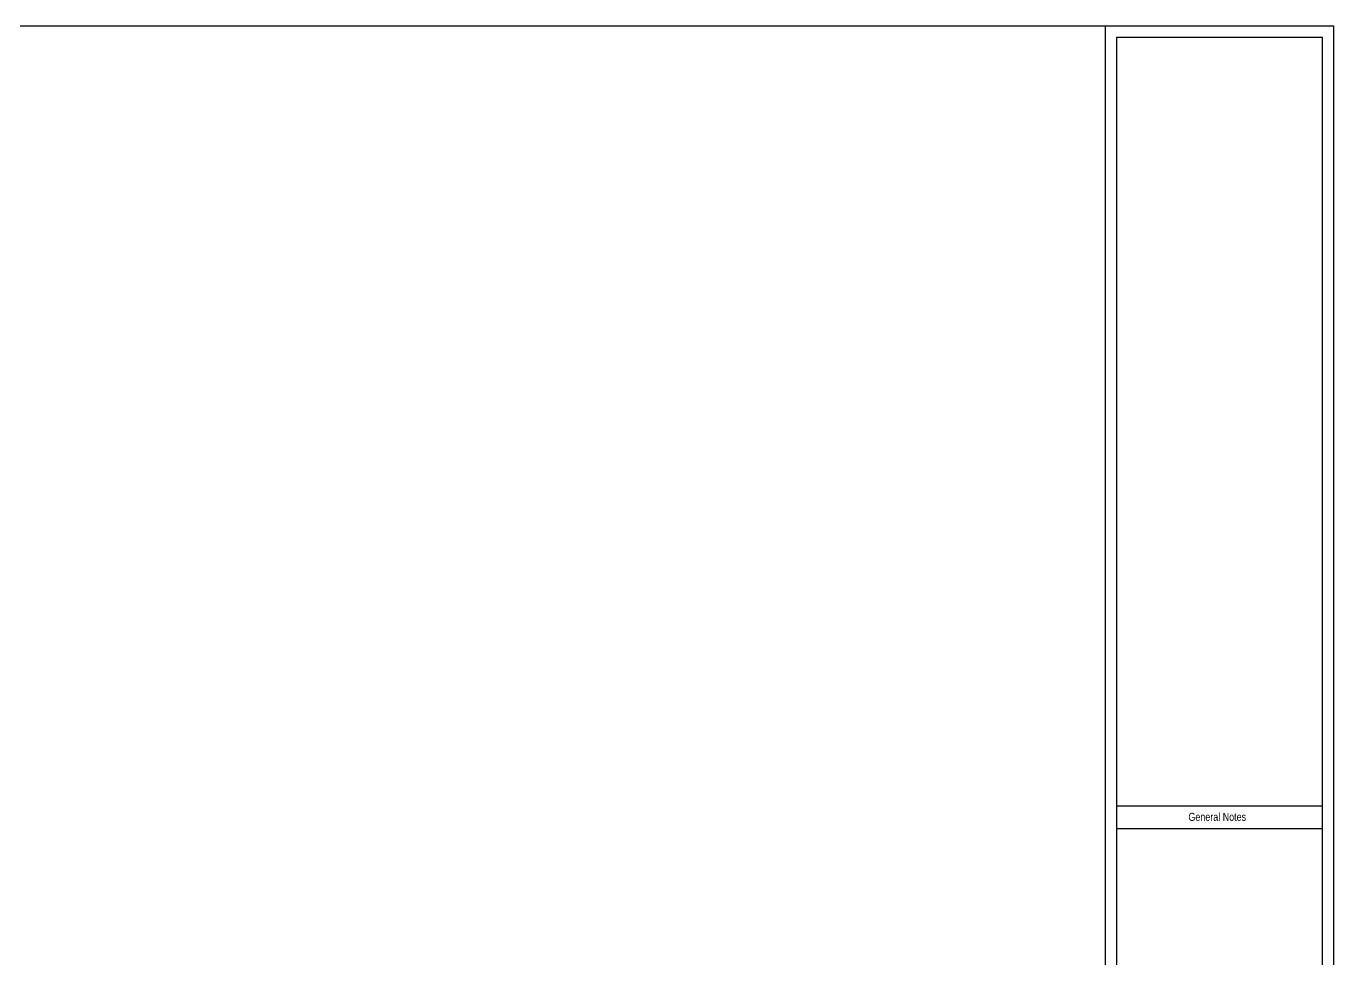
# Paper-space layout 'A0' of a CAD drawing. Header units: millimetres. Extents: x 31 to 1175, y 11 to 827.
# Drawn here: x 603 to 1175, y 419 to 827 of the extents above; entities that cross this region are included whole.
import ezdxf
from ezdxf.enums import TextEntityAlignment as Align

# ---------------------------------------------------------------- set-up
doc = ezdxf.new("R2010")
doc.units = ezdxf.units.MM
doc.layers.add('G-ANNOTATIONS', color=1, linetype='Continuous', lineweight=9)
doc.layers.add('G-BORDER', color=4, linetype='Continuous', lineweight=25)
doc.styles.add('Title Block (1)', font='arial.ttf', dxfattribs={"width": 0.8, "height": 2})
doc.styles.add('Title Block (2)', font='arial.ttf', dxfattribs={"width": 0.8, "height": 3.5})

# ---------------------------------------------------------------- blocks, each defined once
blk = doc.blocks.new('A0 border and title block')
at = {"layer": 'G-BORDER'}
for points in [[(32, 12), (1176, 12), (1176, 828), (32, 828)], [(1076, 12), (1176, 12), (1176, 828), (1076, 828)], [(1081, 130), (1171, 130), (1171, 823), (1081, 823)]]:
    blk.add_lwpolyline(points, close=True, dxfattribs=at)
for points in [[(1081, 487), (1171, 487)], [(1081, 477), (1171, 477)]]:
    blk.add_lwpolyline(points, dxfattribs=at)
at = {"layer": 'G-ANNOTATIONS', "style": 'Title Block (2)', "width": 0.8}
blk.add_text('General Notes', height=3.5, dxfattribs=at).set_placement((1125, 482.11), align=Align.MIDDLE_CENTER)
at = {"layer": 'G-ANNOTATIONS', "style": 'Title Block (1)', "width": 0.8}
for tag, p in [('REVISION3', (1096, 165)), ('REVISION2', (1096, 155)), ('REVISION1', (1096, 145))]:
    blk.add_attdef(tag, text='', height=2, dxfattribs=at).set_placement(p, align=Align.MIDDLE_LEFT)
at = {"layer": 'G-ANNOTATIONS', "width": 0.8}
for tag, height, style, p in [('DATE3', 2, 'Title Block (1)', (1161, 165)), ('DATE2', 2, 'Title Block (1)', (1161, 155)), ('DATE1', 2, 'Title Block (1)', (1161, 145)), ('PROJECTNAME', 7, 'Title Block (2)', (1126, 112.5)), ('STREET', 3.5, 'Title Block (2)', (1126, 100)), ('CITY', 3.5, 'Title Block (2)', (1126, 90)), ('DRAWINGTITLE', 7, 'Title Block (2)', (1126, 71.5)), ('YOURNAME', 3.5, 'Title Block (2)', (1108.5, 58)), ('COURSE_NO', 3.5, 'Title Block (2)', (1153.5, 58)), ('DATE', 3.5, 'Title Block (2)', (1108.5, 46)), ('SCALE', 3.5, 'Title Block (2)', (1108.5, 34)), ('SHEET', 7, 'Title Block (2)', (1153.5, 34.79)), ('SUBMITTED_TO', 3.5, 'Title Block (2)', (1108.5, 22))]:
    blk.add_attdef(tag, text='', height=height, dxfattribs=dict(at, style=style)).set_placement(p, align=Align.MIDDLE_CENTER)

psp = doc.layouts.new('A0')

# ---------------------------------------------------------------- block references
at = {"layer": 'G-BORDER'}
psp.add_blockref('A0 border and title block', (-0.79, -0.78), dxfattribs=at)

doc.saveas('drawing.dxf')
